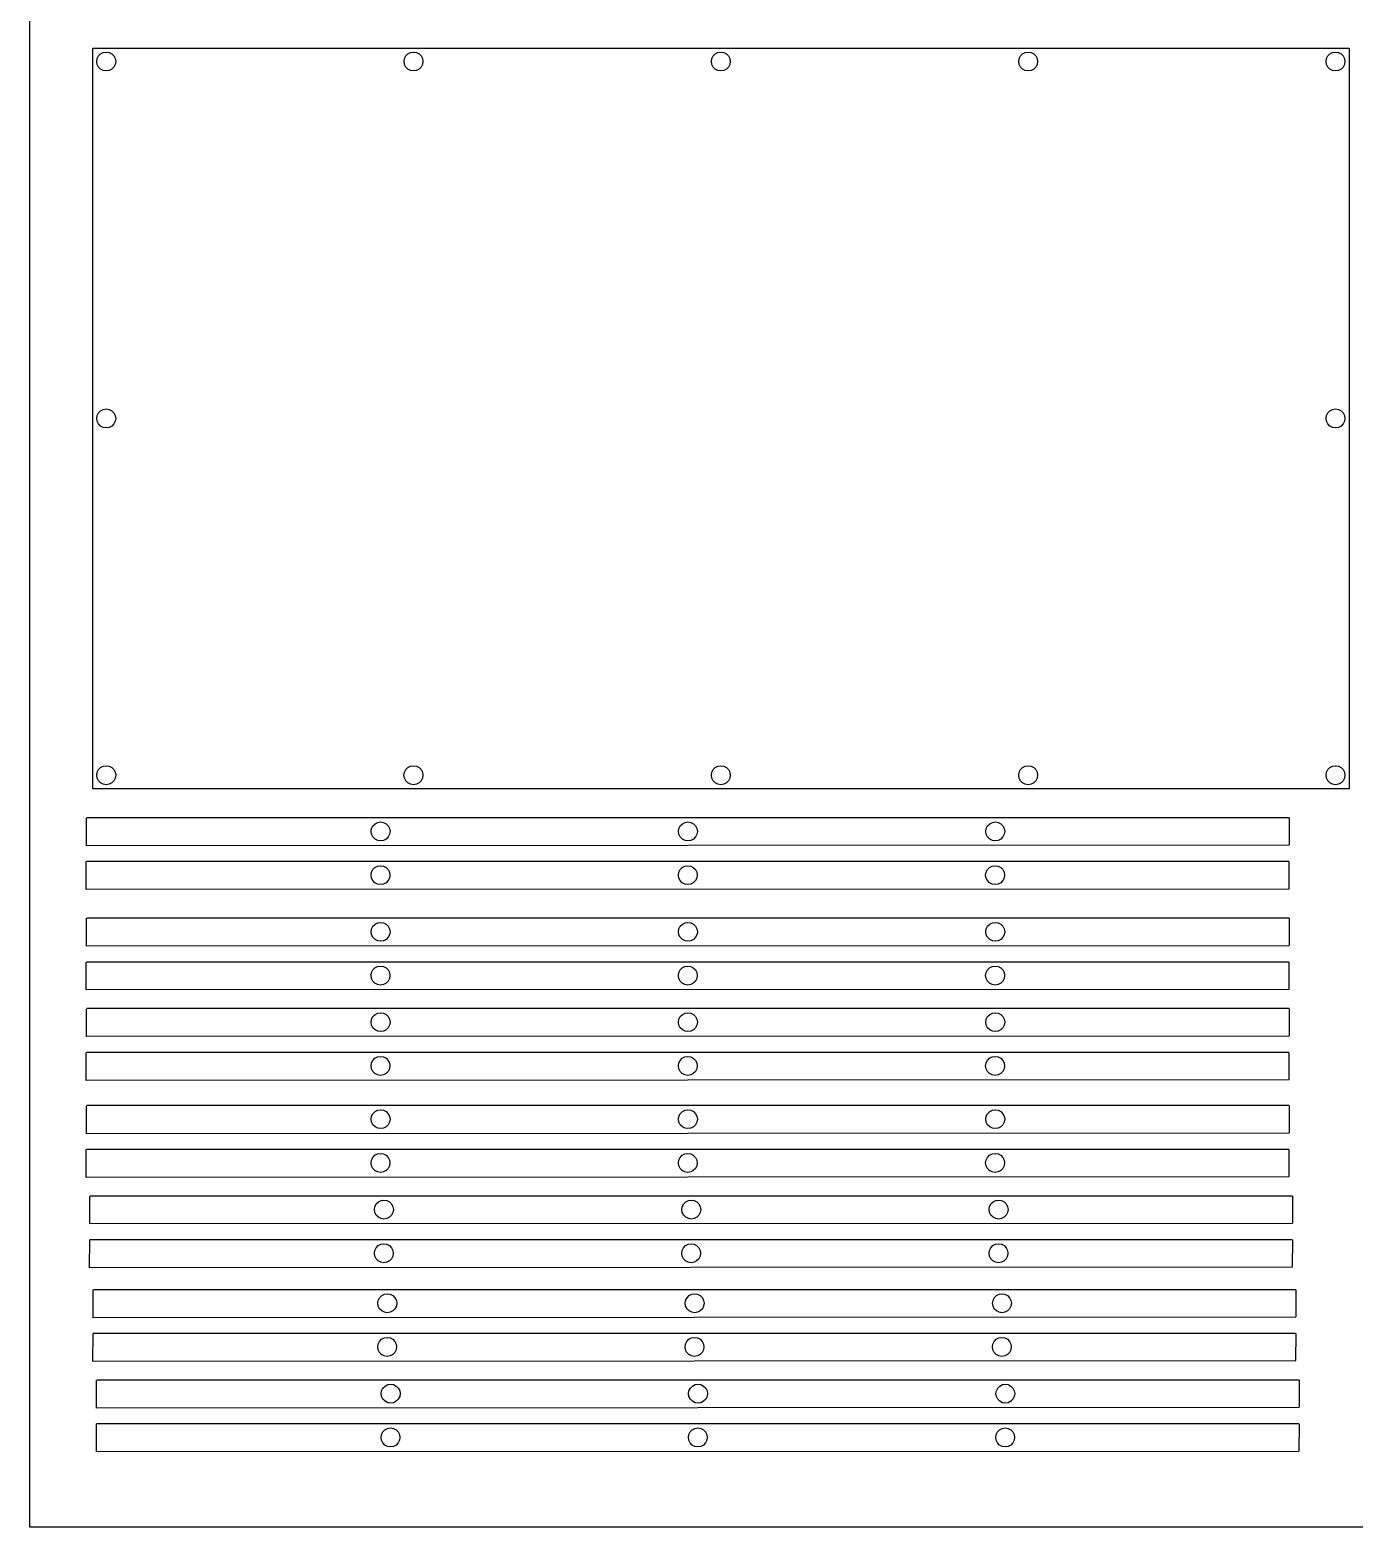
# Model space of a CAD drawing. Header units: inches. Extents: x 976 to 1475, y 93 to 492.
# Drawn here: x 976.4 to 1123.3, y 92.9 to 259.1 of the extents above; entities that cross this region are included whole.
import ezdxf

# ---------------------------------------------------------------- set-up
doc = ezdxf.new("R2010")
doc.units = ezdxf.units.IN
doc.header["$MEASUREMENT"] = 0

msp = doc.modelspace()

# ---------------------------------------------------------------- linework, layer by layer
at = {"color": 0}
for p, q in [((983.35, 257.08), (1122.7, 257.08)), ((983.35, 174.88), (983.35, 257.08)), ((983.8, 255.58), (983.85, 255.91)), ((983.85, 255.91), (984, 256.2)), ((984, 256.2), (984.23, 256.43)), ((984.23, 256.43), (984.52, 256.58)), ((984.52, 256.58), (984.85, 256.63)), ((984.85, 256.63), (985.17, 256.58)), ((985.17, 256.58), (985.46, 256.43)), ((985.46, 256.43), (985.7, 256.2)), ((985.7, 256.2), (985.85, 255.91)), ((985.85, 255.91), (985.9, 255.58)), ((1017.89, 255.58), (1017.94, 255.91)), ((1017.94, 255.91), (1018.09, 256.2)), ((1018.09, 256.2), (1018.32, 256.43)), ((1018.32, 256.43), (1018.61, 256.58)), ((1018.61, 256.58), (1018.93, 256.63)), ((1018.93, 256.63), (1019.26, 256.58)), ((1019.26, 256.58), (1019.55, 256.43)), ((1019.55, 256.43), (1019.78, 256.2)), ((1019.78, 256.2), (1019.93, 255.91)), ((1019.93, 255.91), (1019.98, 255.58)), ((1051.97, 255.58), (1052.02, 255.91)), ((1052.02, 255.91), (1052.17, 256.2)), ((1052.17, 256.2), (1052.41, 256.43)), ((1052.41, 256.43), (1052.7, 256.58)), ((1052.7, 256.58), (1053.02, 256.63)), ((1053.02, 256.63), (1053.35, 256.58)), ((1053.35, 256.58), (1053.64, 256.43)), ((1053.64, 256.43), (1053.87, 256.2)), ((1053.87, 256.2), (1054.02, 255.91)), ((1054.02, 255.91), (1054.07, 255.58)), ((1086.06, 255.58), (1086.11, 255.91)), ((1086.11, 255.91), (1086.26, 256.2)), ((1086.26, 256.2), (1086.49, 256.43)), ((1086.49, 256.43), (1086.79, 256.58)), ((1086.79, 256.58), (1087.11, 256.63)), ((1087.11, 256.63), (1087.44, 256.58)), ((1087.44, 256.58), (1087.73, 256.43)), ((1087.73, 256.43), (1087.96, 256.2)), ((1087.96, 256.2), (1088.11, 255.91)), ((1088.11, 255.91), (1088.16, 255.58)), ((1120.15, 255.58), (1120.2, 255.91)), ((1120.2, 255.91), (1120.35, 256.2)), ((1120.35, 256.2), (1120.58, 256.43)), ((1120.58, 256.43), (1120.87, 256.58)), ((1120.87, 256.58), (1121.2, 256.63)), ((1121.2, 256.63), (1121.52, 256.58)), ((1121.52, 256.58), (1121.82, 256.43)), ((1121.82, 256.43), (1122.05, 256.2)), ((1122.05, 256.2), (1122.2, 255.91)), ((1122.2, 255.91), (1122.25, 255.58)), ((1122.7, 257.08), (1122.7, 174.88)), ((983.85, 255.26), (983.8, 255.58)), ((984, 254.96), (983.85, 255.26)), ((984.23, 254.73), (984, 254.96)), ((984.52, 254.58), (984.23, 254.73)), ((984.85, 254.53), (984.52, 254.58)), ((985.17, 254.58), (984.85, 254.53)), ((985.46, 254.73), (985.17, 254.58)), ((985.7, 254.96), (985.46, 254.73)), ((985.85, 255.26), (985.7, 254.96)), ((985.9, 255.58), (985.85, 255.26)), ((1017.94, 255.26), (1017.89, 255.58)), ((1018.09, 254.96), (1017.94, 255.26)), ((1018.32, 254.73), (1018.09, 254.96)), ((1018.61, 254.58), (1018.32, 254.73)), ((1018.93, 254.53), (1018.61, 254.58)), ((1019.26, 254.58), (1018.93, 254.53)), ((1019.55, 254.73), (1019.26, 254.58)), ((1019.78, 254.96), (1019.55, 254.73)), ((1019.93, 255.26), (1019.78, 254.96)), ((1019.98, 255.58), (1019.93, 255.26)), ((1052.02, 255.26), (1051.97, 255.58)), ((1052.17, 254.96), (1052.02, 255.26)), ((1052.41, 254.73), (1052.17, 254.96)), ((1052.7, 254.58), (1052.41, 254.73)), ((1053.02, 254.53), (1052.7, 254.58)), ((1053.35, 254.58), (1053.02, 254.53)), ((1053.64, 254.73), (1053.35, 254.58)), ((1053.87, 254.96), (1053.64, 254.73)), ((1054.02, 255.26), (1053.87, 254.96)), ((1054.07, 255.58), (1054.02, 255.26)), ((1086.11, 255.26), (1086.06, 255.58)), ((1086.26, 254.96), (1086.11, 255.26)), ((1086.49, 254.73), (1086.26, 254.96)), ((1086.79, 254.58), (1086.49, 254.73)), ((1087.11, 254.53), (1086.79, 254.58)), ((1087.44, 254.58), (1087.11, 254.53)), ((1087.73, 254.73), (1087.44, 254.58)), ((1087.96, 254.96), (1087.73, 254.73)), ((1088.11, 255.26), (1087.96, 254.96)), ((1088.16, 255.58), (1088.11, 255.26)), ((1120.2, 255.26), (1120.15, 255.58)), ((1120.35, 254.96), (1120.2, 255.26)), ((1120.58, 254.73), (1120.35, 254.96)), ((1120.87, 254.58), (1120.58, 254.73)), ((1121.2, 254.53), (1120.87, 254.58)), ((1121.52, 254.58), (1121.2, 254.53)), ((1121.82, 254.73), (1121.52, 254.58)), ((1122.05, 254.96), (1121.82, 254.73)), ((1122.2, 255.26), (1122.05, 254.96)), ((1122.25, 255.58), (1122.2, 255.26)), ((983.8, 215.98), (983.85, 216.3)), ((983.85, 215.66), (983.8, 215.98)), ((983.85, 216.3), (984, 216.6)), ((984, 216.6), (984.23, 216.83)), ((984.23, 216.83), (984.52, 216.98)), ((984.52, 216.98), (984.85, 217.03)), ((984.85, 217.03), (985.17, 216.98)), ((985.17, 216.98), (985.46, 216.83)), ((985.46, 216.83), (985.7, 216.6)), ((985.7, 216.6), (985.85, 216.3)), ((985.85, 216.3), (985.9, 215.98)), ((985.9, 215.98), (985.85, 215.66)), ((1120.15, 215.98), (1120.2, 216.3)), ((1120.2, 215.66), (1120.15, 215.98)), ((1120.2, 216.3), (1120.35, 216.6)), ((1120.35, 216.6), (1120.58, 216.83)), ((1120.58, 216.83), (1120.87, 216.98)), ((1120.87, 216.98), (1121.2, 217.03)), ((1121.2, 217.03), (1121.52, 216.98)), ((1121.52, 216.98), (1121.82, 216.83)), ((1121.82, 216.83), (1122.05, 216.6)), ((1122.05, 216.6), (1122.2, 216.3)), ((1122.2, 216.3), (1122.25, 215.98)), ((1122.25, 215.98), (1122.2, 215.66)), ((984, 215.36), (983.85, 215.66)), ((984.23, 215.13), (984, 215.36)), ((984.52, 214.98), (984.23, 215.13)), ((984.85, 214.93), (984.52, 214.98)), ((985.17, 214.98), (984.85, 214.93)), ((985.46, 215.13), (985.17, 214.98)), ((985.7, 215.36), (985.46, 215.13)), ((985.85, 215.66), (985.7, 215.36)), ((1120.35, 215.36), (1120.2, 215.66)), ((1120.58, 215.13), (1120.35, 215.36)), ((1120.87, 214.98), (1120.58, 215.13)), ((1121.2, 214.93), (1120.87, 214.98)), ((1121.52, 214.98), (1121.2, 214.93)), ((1121.82, 215.13), (1121.52, 214.98)), ((1122.05, 215.36), (1121.82, 215.13)), ((1122.2, 215.66), (1122.05, 215.36)), ((983.8, 176.38), (983.85, 176.71)), ((983.85, 176.06), (983.8, 176.38)), ((983.85, 176.71), (984, 177)), ((984, 177), (984.23, 177.23)), ((984.23, 177.23), (984.52, 177.38)), ((984.52, 177.38), (984.85, 177.43)), ((984.85, 177.43), (985.17, 177.38)), ((985.17, 177.38), (985.46, 177.23)), ((985.46, 177.23), (985.7, 177)), ((985.7, 177), (985.85, 176.71)), ((985.85, 176.71), (985.9, 176.38)), ((985.9, 176.38), (985.85, 176.06)), ((1017.88, 176.38), (1017.94, 176.71)), ((1017.94, 176.06), (1017.88, 176.38)), ((1017.94, 176.71), (1018.09, 177)), ((1018.09, 177), (1018.32, 177.23)), ((1018.32, 177.23), (1018.61, 177.38)), ((1018.61, 177.38), (1018.93, 177.43)), ((1018.93, 177.43), (1019.26, 177.38)), ((1019.26, 177.38), (1019.55, 177.23)), ((1019.55, 177.23), (1019.78, 177)), ((1019.78, 177), (1019.93, 176.71)), ((1019.93, 176.71), (1019.98, 176.38)), ((1019.98, 176.38), (1019.93, 176.06)), ((1051.97, 176.38), (1052.02, 176.71)), ((1052.02, 176.06), (1051.97, 176.38)), ((1052.02, 176.71), (1052.17, 177)), ((1052.17, 177), (1052.41, 177.23)), ((1052.41, 177.23), (1052.7, 177.38)), ((1052.7, 177.38), (1053.02, 177.43)), ((1053.02, 177.43), (1053.35, 177.38)), ((1053.35, 177.38), (1053.64, 177.23)), ((1053.64, 177.23), (1053.87, 177)), ((1053.87, 177), (1054.02, 176.71)), ((1054.02, 176.71), (1054.07, 176.38)), ((1054.07, 176.38), (1054.02, 176.06)), ((1086.06, 176.38), (1086.11, 176.71)), ((1086.11, 176.06), (1086.06, 176.38)), ((1086.11, 176.71), (1086.26, 177)), ((1086.26, 177), (1086.49, 177.23)), ((1086.49, 177.23), (1086.79, 177.38)), ((1086.79, 177.38), (1087.11, 177.43)), ((1087.11, 177.43), (1087.44, 177.38)), ((1087.44, 177.38), (1087.73, 177.23)), ((1087.73, 177.23), (1087.96, 177)), ((1087.96, 177), (1088.11, 176.71)), ((1088.11, 176.71), (1088.16, 176.38)), ((1088.16, 176.38), (1088.11, 176.06)), ((1120.15, 176.38), (1120.2, 176.71)), ((1120.2, 176.06), (1120.15, 176.38)), ((1120.2, 176.71), (1120.35, 177)), ((1120.35, 177), (1120.58, 177.23)), ((1120.58, 177.23), (1120.87, 177.38)), ((1120.87, 177.38), (1121.2, 177.43)), ((1121.2, 177.43), (1121.52, 177.38)), ((1121.52, 177.38), (1121.82, 177.23)), ((1121.82, 177.23), (1122.05, 177)), ((1122.05, 177), (1122.2, 176.71)), ((1122.2, 176.71), (1122.25, 176.38)), ((1122.25, 176.38), (1122.2, 176.06)), ((1122.7, 174.88), (983.35, 174.88)), ((984, 175.76), (983.85, 176.06)), ((984.23, 175.53), (984, 175.76)), ((984.52, 175.38), (984.23, 175.53)), ((984.85, 175.33), (984.52, 175.38)), ((985.17, 175.38), (984.85, 175.33)), ((985.46, 175.53), (985.17, 175.38)), ((985.7, 175.76), (985.46, 175.53)), ((985.85, 176.06), (985.7, 175.76)), ((1018.09, 175.76), (1017.94, 176.06)), ((1018.32, 175.53), (1018.09, 175.76)), ((1018.61, 175.38), (1018.32, 175.53)), ((1018.93, 175.33), (1018.61, 175.38)), ((1019.26, 175.38), (1018.93, 175.33)), ((1019.55, 175.53), (1019.26, 175.38)), ((1019.78, 175.76), (1019.55, 175.53)), ((1019.93, 176.06), (1019.78, 175.76)), ((1052.17, 175.76), (1052.02, 176.06)), ((1052.41, 175.53), (1052.17, 175.76)), ((1052.7, 175.38), (1052.41, 175.53)), ((1053.02, 175.33), (1052.7, 175.38)), ((1053.35, 175.38), (1053.02, 175.33)), ((1053.64, 175.53), (1053.35, 175.38)), ((1053.87, 175.76), (1053.64, 175.53)), ((1054.02, 176.06), (1053.87, 175.76)), ((1086.26, 175.76), (1086.11, 176.06)), ((1086.49, 175.53), (1086.26, 175.76)), ((1086.79, 175.38), (1086.49, 175.53)), ((1087.11, 175.33), (1086.79, 175.38)), ((1087.44, 175.38), (1087.11, 175.33)), ((1087.73, 175.53), (1087.44, 175.38)), ((1087.96, 175.76), (1087.73, 175.53)), ((1088.11, 176.06), (1087.96, 175.76)), ((1120.35, 175.76), (1120.2, 176.06)), ((1120.58, 175.53), (1120.35, 175.76)), ((1120.87, 175.38), (1120.58, 175.53)), ((1121.2, 175.33), (1120.87, 175.38)), ((1121.52, 175.38), (1121.2, 175.33)), ((1121.82, 175.53), (1121.52, 175.38)), ((1122.05, 175.76), (1121.82, 175.53)), ((1122.2, 176.06), (1122.05, 175.76)), ((1116.05, 171.64), (982.7, 171.64)), ((1014.67, 170.99), (1014.96, 171.14)), ((1014.96, 171.14), (1015.29, 171.19)), ((1015.29, 171.19), (1015.61, 171.14)), ((1015.61, 171.14), (1015.9, 170.99)), ((1048.76, 170.99), (1049.05, 171.14)), ((1049.05, 171.14), (1049.37, 171.19)), ((1049.37, 171.19), (1049.7, 171.14)), ((1049.7, 171.14), (1049.99, 170.99)), ((1082.84, 170.99), (1083.14, 171.14)), ((1083.14, 171.14), (1083.46, 171.19)), ((1083.46, 171.19), (1083.79, 171.14)), ((1083.79, 171.14), (1084.08, 170.99)), ((1014.24, 170.15), (1014.29, 170.47)), ((1014.29, 169.82), (1014.24, 170.15)), ((1014.29, 170.47), (1014.44, 170.76)), ((1014.44, 169.53), (1014.29, 169.82)), ((1014.44, 170.76), (1014.67, 170.99)), ((1014.67, 169.3), (1014.44, 169.53)), ((1015.9, 170.99), (1016.13, 170.76)), ((1016.13, 169.53), (1015.9, 169.3)), ((1016.13, 170.76), (1016.28, 170.47)), ((1016.28, 169.82), (1016.13, 169.53)), ((1016.28, 170.47), (1016.34, 170.15)), ((1016.34, 170.15), (1016.28, 169.82)), ((1048.32, 170.15), (1048.37, 170.47)), ((1048.37, 169.82), (1048.32, 170.15)), ((1048.37, 170.47), (1048.52, 170.76)), ((1048.52, 169.53), (1048.37, 169.82)), ((1048.52, 170.76), (1048.76, 170.99)), ((1048.76, 169.3), (1048.52, 169.53)), ((1049.99, 170.99), (1050.22, 170.76)), ((1050.22, 169.53), (1049.99, 169.3)), ((1050.22, 170.76), (1050.37, 170.47)), ((1050.37, 169.82), (1050.22, 169.53)), ((1050.37, 170.47), (1050.42, 170.15)), ((1050.42, 170.15), (1050.37, 169.82)), ((1082.41, 170.15), (1082.46, 170.47)), ((1082.46, 169.82), (1082.41, 170.15)), ((1082.46, 170.47), (1082.61, 170.76)), ((1082.61, 169.53), (1082.46, 169.82)), ((1082.61, 170.76), (1082.84, 170.99)), ((1082.84, 169.3), (1082.61, 169.53)), ((1084.08, 170.99), (1084.31, 170.76)), ((1084.31, 169.53), (1084.08, 169.3)), ((1084.31, 170.76), (1084.46, 170.47)), ((1084.46, 169.82), (1084.31, 169.53)), ((1084.46, 170.47), (1084.51, 170.15)), ((1084.51, 170.15), (1084.46, 169.82)), ((1014.96, 169.15), (1014.67, 169.3)), ((1015.29, 169.1), (1014.96, 169.15)), ((1015.61, 169.15), (1015.29, 169.1)), ((1015.9, 169.3), (1015.61, 169.15)), ((1049.05, 169.15), (1048.76, 169.3)), ((1049.37, 169.1), (1049.05, 169.15)), ((1049.7, 169.15), (1049.37, 169.1)), ((1049.99, 169.3), (1049.7, 169.15)), ((1083.14, 169.15), (1082.84, 169.3)), ((1083.46, 169.1), (1083.14, 169.15)), ((1083.79, 169.15), (1083.46, 169.1)), ((1084.08, 169.3), (1083.79, 169.15)), ((1116.03, 166.79), (982.68, 166.79)), ((1014.42, 165.91), (1014.65, 166.14)), ((1014.65, 166.14), (1014.94, 166.29)), ((1014.94, 166.29), (1015.27, 166.34)), ((1015.27, 166.34), (1015.59, 166.29)), ((1015.59, 166.29), (1015.89, 166.14)), ((1015.89, 166.14), (1016.12, 165.91)), ((1048.51, 165.91), (1048.74, 166.14)), ((1048.74, 166.14), (1049.03, 166.29)), ((1049.03, 166.29), (1049.36, 166.34)), ((1049.36, 166.34), (1049.68, 166.29)), ((1049.68, 166.29), (1049.97, 166.14)), ((1049.97, 166.14), (1050.2, 165.91)), ((1082.59, 165.91), (1082.83, 166.14)), ((1082.83, 166.14), (1083.12, 166.29)), ((1083.12, 166.29), (1083.44, 166.34)), ((1083.44, 166.34), (1083.77, 166.29)), ((1083.77, 166.29), (1084.06, 166.14)), ((1084.06, 166.14), (1084.29, 165.91)), ((1014.22, 165.29), (1014.27, 165.62)), ((1014.27, 164.97), (1014.22, 165.29)), ((1014.27, 165.62), (1014.42, 165.91)), ((1014.42, 164.68), (1014.27, 164.97)), ((1014.65, 164.44), (1014.42, 164.68)), ((1016.12, 164.68), (1015.89, 164.44)), ((1016.12, 165.91), (1016.27, 165.62)), ((1016.27, 164.97), (1016.12, 164.68)), ((1016.27, 165.62), (1016.32, 165.29)), ((1016.32, 165.29), (1016.27, 164.97)), ((1048.31, 165.29), (1048.36, 165.62)), ((1048.36, 164.97), (1048.31, 165.29)), ((1048.36, 165.62), (1048.51, 165.91)), ((1048.51, 164.68), (1048.36, 164.97)), ((1048.74, 164.44), (1048.51, 164.68)), ((1050.2, 164.68), (1049.97, 164.44)), ((1050.2, 165.91), (1050.35, 165.62)), ((1050.35, 164.97), (1050.2, 164.68)), ((1050.35, 165.62), (1050.41, 165.29)), ((1050.41, 165.29), (1050.35, 164.97)), ((1082.39, 165.29), (1082.44, 165.62)), ((1082.44, 164.97), (1082.39, 165.29)), ((1082.44, 165.62), (1082.59, 165.91)), ((1082.59, 164.68), (1082.44, 164.97)), ((1082.83, 164.44), (1082.59, 164.68)), ((1084.29, 164.68), (1084.06, 164.44)), ((1084.29, 165.91), (1084.44, 165.62)), ((1084.44, 164.97), (1084.29, 164.68)), ((1084.44, 165.62), (1084.49, 165.29)), ((1084.49, 165.29), (1084.44, 164.97)), ((1014.94, 164.29), (1014.65, 164.44)), ((1015.27, 164.24), (1014.94, 164.29)), ((1015.59, 164.29), (1015.27, 164.24)), ((1015.89, 164.44), (1015.59, 164.29)), ((1049.03, 164.29), (1048.74, 164.44)), ((1049.36, 164.24), (1049.03, 164.29)), ((1049.68, 164.29), (1049.36, 164.24)), ((1049.97, 164.44), (1049.68, 164.29)), ((1083.12, 164.29), (1082.83, 164.44)), ((1083.44, 164.24), (1083.12, 164.29)), ((1083.77, 164.29), (1083.44, 164.24)), ((1084.06, 164.44), (1083.77, 164.29)), ((1116.05, 160.5), (982.7, 160.5)), ((1014.29, 159.33), (1014.44, 159.62)), ((1014.44, 159.62), (1014.67, 159.85)), ((1014.67, 159.85), (1014.96, 160)), ((1014.96, 160), (1015.29, 160.05)), ((1015.29, 160.05), (1015.61, 160)), ((1015.61, 160), (1015.9, 159.85)), ((1015.9, 159.85), (1016.13, 159.62)), ((1016.13, 159.62), (1016.28, 159.33)), ((1048.37, 159.33), (1048.52, 159.62)), ((1048.52, 159.62), (1048.76, 159.85)), ((1048.76, 159.85), (1049.05, 160)), ((1049.05, 160), (1049.37, 160.05)), ((1049.37, 160.05), (1049.7, 160)), ((1049.7, 160), (1049.99, 159.85)), ((1049.99, 159.85), (1050.22, 159.62)), ((1050.22, 159.62), (1050.37, 159.33)), ((1082.46, 159.33), (1082.61, 159.62)), ((1082.61, 159.62), (1082.84, 159.85)), ((1082.84, 159.85), (1083.14, 160)), ((1083.14, 160), (1083.46, 160.05)), ((1083.46, 160.05), (1083.79, 160)), ((1083.79, 160), (1084.08, 159.85)), ((1084.08, 159.85), (1084.31, 159.62)), ((1084.31, 159.62), (1084.46, 159.33)), ((1014.24, 159), (1014.29, 159.33)), ((1014.29, 158.68), (1014.24, 159)), ((1014.44, 158.39), (1014.29, 158.68)), ((1014.67, 158.15), (1014.44, 158.39)), ((1014.96, 158), (1014.67, 158.15)), ((1015.29, 157.95), (1014.96, 158)), ((1015.61, 158), (1015.29, 157.95)), ((1015.9, 158.15), (1015.61, 158)), ((1016.13, 158.39), (1015.9, 158.15)), ((1016.28, 158.68), (1016.13, 158.39)), ((1016.28, 159.33), (1016.34, 159)), ((1016.34, 159), (1016.28, 158.68)), ((1048.32, 159), (1048.37, 159.33)), ((1048.37, 158.68), (1048.32, 159)), ((1048.52, 158.39), (1048.37, 158.68)), ((1048.76, 158.15), (1048.52, 158.39)), ((1049.05, 158), (1048.76, 158.15)), ((1049.37, 157.95), (1049.05, 158)), ((1049.7, 158), (1049.37, 157.95)), ((1049.99, 158.15), (1049.7, 158)), ((1050.22, 158.39), (1049.99, 158.15)), ((1050.37, 158.68), (1050.22, 158.39)), ((1050.37, 159.33), (1050.42, 159)), ((1050.42, 159), (1050.37, 158.68)), ((1082.41, 159), (1082.46, 159.33)), ((1082.46, 158.68), (1082.41, 159)), ((1082.61, 158.39), (1082.46, 158.68)), ((1082.84, 158.15), (1082.61, 158.39)), ((1083.14, 158), (1082.84, 158.15)), ((1083.46, 157.95), (1083.14, 158)), ((1083.79, 158), (1083.46, 157.95)), ((1084.08, 158.15), (1083.79, 158)), ((1084.31, 158.39), (1084.08, 158.15)), ((1084.46, 158.68), (1084.31, 158.39)), ((1084.46, 159.33), (1084.51, 159)), ((1084.51, 159), (1084.46, 158.68)), ((1116.03, 155.65), (982.68, 155.65)), ((1014.27, 154.48), (1014.42, 154.77)), ((1014.42, 154.77), (1014.65, 155)), ((1014.65, 155), (1014.94, 155.15)), ((1014.94, 155.15), (1015.27, 155.2)), ((1015.27, 155.2), (1015.59, 155.15)), ((1015.59, 155.15), (1015.89, 155)), ((1015.89, 155), (1016.12, 154.77)), ((1016.12, 154.77), (1016.27, 154.48)), ((1048.36, 154.48), (1048.51, 154.77)), ((1048.51, 154.77), (1048.74, 155)), ((1048.74, 155), (1049.03, 155.15)), ((1049.03, 155.15), (1049.36, 155.2)), ((1049.36, 155.2), (1049.68, 155.15)), ((1049.68, 155.15), (1049.97, 155)), ((1049.97, 155), (1050.2, 154.77)), ((1050.2, 154.77), (1050.35, 154.48)), ((1082.44, 154.48), (1082.59, 154.77)), ((1082.59, 154.77), (1082.83, 155)), ((1082.83, 155), (1083.12, 155.15)), ((1083.12, 155.15), (1083.44, 155.2)), ((1083.44, 155.2), (1083.77, 155.15)), ((1083.77, 155.15), (1084.06, 155)), ((1084.06, 155), (1084.29, 154.77)), ((1084.29, 154.77), (1084.44, 154.48)), ((1014.22, 154.15), (1014.27, 154.48)), ((1014.27, 153.83), (1014.22, 154.15)), ((1014.42, 153.53), (1014.27, 153.83)), ((1014.65, 153.3), (1014.42, 153.53)), ((1014.94, 153.15), (1014.65, 153.3)), ((1015.27, 153.1), (1014.94, 153.15)), ((1015.59, 153.15), (1015.27, 153.1)), ((1015.89, 153.3), (1015.59, 153.15)), ((1016.12, 153.53), (1015.89, 153.3)), ((1016.27, 153.83), (1016.12, 153.53)), ((1016.27, 154.48), (1016.32, 154.15)), ((1016.32, 154.15), (1016.27, 153.83)), ((1048.31, 154.15), (1048.36, 154.48)), ((1048.36, 153.83), (1048.31, 154.15)), ((1048.51, 153.53), (1048.36, 153.83)), ((1048.74, 153.3), (1048.51, 153.53)), ((1049.03, 153.15), (1048.74, 153.3)), ((1049.36, 153.1), (1049.03, 153.15)), ((1049.68, 153.15), (1049.36, 153.1)), ((1049.97, 153.3), (1049.68, 153.15)), ((1050.2, 153.53), (1049.97, 153.3)), ((1050.35, 153.83), (1050.2, 153.53)), ((1050.35, 154.48), (1050.41, 154.15)), ((1050.41, 154.15), (1050.35, 153.83)), ((1082.39, 154.15), (1082.44, 154.48)), ((1082.44, 153.83), (1082.39, 154.15)), ((1082.59, 153.53), (1082.44, 153.83)), ((1082.83, 153.3), (1082.59, 153.53)), ((1083.12, 153.15), (1082.83, 153.3)), ((1083.44, 153.1), (1083.12, 153.15)), ((1083.77, 153.15), (1083.44, 153.1)), ((1084.06, 153.3), (1083.77, 153.15)), ((1084.29, 153.53), (1084.06, 153.3)), ((1084.44, 153.83), (1084.29, 153.53)), ((1084.44, 154.48), (1084.49, 154.15)), ((1084.49, 154.15), (1084.44, 153.83)), ((1116.05, 150.48), (982.7, 150.48)), ((1014.29, 149.3), (1014.44, 149.59)), ((1014.44, 149.59), (1014.67, 149.83)), ((1014.67, 149.83), (1014.96, 149.97)), ((1014.96, 149.97), (1015.29, 150.02)), ((1015.29, 150.02), (1015.61, 149.97)), ((1015.61, 149.97), (1015.9, 149.83)), ((1015.9, 149.83), (1016.13, 149.59)), ((1016.13, 149.59), (1016.28, 149.3)), ((1048.37, 149.3), (1048.52, 149.59)), ((1048.52, 149.59), (1048.76, 149.83)), ((1048.76, 149.83), (1049.05, 149.97)), ((1049.05, 149.97), (1049.37, 150.02)), ((1049.37, 150.02), (1049.7, 149.97)), ((1049.7, 149.97), (1049.99, 149.83)), ((1049.99, 149.83), (1050.22, 149.59)), ((1050.22, 149.59), (1050.37, 149.3)), ((1082.46, 149.3), (1082.61, 149.59)), ((1082.61, 149.59), (1082.84, 149.83)), ((1082.84, 149.83), (1083.14, 149.97)), ((1083.14, 149.97), (1083.46, 150.02)), ((1083.46, 150.02), (1083.79, 149.97)), ((1083.79, 149.97), (1084.08, 149.83)), ((1084.08, 149.83), (1084.31, 149.59)), ((1084.31, 149.59), (1084.46, 149.3)), ((1014.24, 148.98), (1014.29, 149.3)), ((1014.29, 148.65), (1014.24, 148.98)), ((1014.44, 148.36), (1014.29, 148.65)), ((1014.67, 148.13), (1014.44, 148.36)), ((1014.96, 147.98), (1014.67, 148.13)), ((1015.29, 147.93), (1014.96, 147.98)), ((1015.61, 147.98), (1015.29, 147.93)), ((1015.9, 148.13), (1015.61, 147.98)), ((1016.13, 148.36), (1015.9, 148.13)), ((1016.28, 148.65), (1016.13, 148.36)), ((1016.28, 149.3), (1016.34, 148.98)), ((1016.34, 148.98), (1016.28, 148.65)), ((1048.32, 148.98), (1048.37, 149.3)), ((1048.37, 148.65), (1048.32, 148.98)), ((1048.52, 148.36), (1048.37, 148.65)), ((1048.76, 148.13), (1048.52, 148.36)), ((1049.05, 147.98), (1048.76, 148.13)), ((1049.37, 147.93), (1049.05, 147.98)), ((1049.7, 147.98), (1049.37, 147.93)), ((1049.99, 148.13), (1049.7, 147.98)), ((1050.22, 148.36), (1049.99, 148.13)), ((1050.37, 148.65), (1050.22, 148.36)), ((1050.37, 149.3), (1050.42, 148.98)), ((1050.42, 148.98), (1050.37, 148.65)), ((1082.41, 148.98), (1082.46, 149.3)), ((1082.46, 148.65), (1082.41, 148.98)), ((1082.61, 148.36), (1082.46, 148.65)), ((1082.84, 148.13), (1082.61, 148.36)), ((1083.14, 147.98), (1082.84, 148.13)), ((1083.46, 147.93), (1083.14, 147.98)), ((1083.79, 147.98), (1083.46, 147.93)), ((1084.08, 148.13), (1083.79, 147.98)), ((1084.31, 148.36), (1084.08, 148.13)), ((1084.46, 148.65), (1084.31, 148.36)), ((1084.46, 149.3), (1084.51, 148.98)), ((1084.51, 148.98), (1084.46, 148.65)), ((1116.03, 145.62), (982.68, 145.62)), ((1014.27, 144.45), (1014.42, 144.74)), ((1014.42, 144.74), (1014.65, 144.97)), ((1014.65, 144.97), (1014.94, 145.12)), ((1014.94, 145.12), (1015.27, 145.17)), ((1015.27, 145.17), (1015.59, 145.12)), ((1015.59, 145.12), (1015.89, 144.97)), ((1015.89, 144.97), (1016.12, 144.74)), ((1016.12, 144.74), (1016.27, 144.45)), ((1048.36, 144.45), (1048.51, 144.74)), ((1048.51, 144.74), (1048.74, 144.97)), ((1048.74, 144.97), (1049.03, 145.12)), ((1049.03, 145.12), (1049.36, 145.17)), ((1049.36, 145.17), (1049.68, 145.12)), ((1049.68, 145.12), (1049.97, 144.97)), ((1049.97, 144.97), (1050.2, 144.74)), ((1050.2, 144.74), (1050.35, 144.45)), ((1082.44, 144.45), (1082.59, 144.74)), ((1082.59, 144.74), (1082.83, 144.97)), ((1082.83, 144.97), (1083.12, 145.12)), ((1083.12, 145.12), (1083.44, 145.17)), ((1083.44, 145.17), (1083.77, 145.12)), ((1083.77, 145.12), (1084.06, 144.97)), ((1084.06, 144.97), (1084.29, 144.74)), ((1084.29, 144.74), (1084.44, 144.45)), ((1014.22, 144.12), (1014.27, 144.45)), ((1014.27, 143.8), (1014.22, 144.12)), ((1014.42, 143.51), (1014.27, 143.8)), ((1014.65, 143.27), (1014.42, 143.51)), ((1014.94, 143.13), (1014.65, 143.27)), ((1015.27, 143.07), (1014.94, 143.13)), ((1015.59, 143.13), (1015.27, 143.07)), ((1015.89, 143.27), (1015.59, 143.13)), ((1016.12, 143.51), (1015.89, 143.27)), ((1016.27, 143.8), (1016.12, 143.51)), ((1016.27, 144.45), (1016.32, 144.12)), ((1016.32, 144.12), (1016.27, 143.8)), ((1048.31, 144.12), (1048.36, 144.45)), ((1048.36, 143.8), (1048.31, 144.12)), ((1048.51, 143.51), (1048.36, 143.8)), ((1048.74, 143.27), (1048.51, 143.51)), ((1049.03, 143.13), (1048.74, 143.27)), ((1049.36, 143.07), (1049.03, 143.13)), ((1049.68, 143.13), (1049.36, 143.07)), ((1049.97, 143.27), (1049.68, 143.13)), ((1050.2, 143.51), (1049.97, 143.27)), ((1050.35, 143.8), (1050.2, 143.51)), ((1050.35, 144.45), (1050.41, 144.12)), ((1050.41, 144.12), (1050.35, 143.8)), ((1082.39, 144.12), (1082.44, 144.45)), ((1082.44, 143.8), (1082.39, 144.12)), ((1082.59, 143.51), (1082.44, 143.8)), ((1082.83, 143.27), (1082.59, 143.51)), ((1083.12, 143.13), (1082.83, 143.27)), ((1083.44, 143.07), (1083.12, 143.13)), ((1083.77, 143.13), (1083.44, 143.07)), ((1084.06, 143.27), (1083.77, 143.13)), ((1084.29, 143.51), (1084.06, 143.27)), ((1084.44, 143.8), (1084.29, 143.51)), ((1084.44, 144.45), (1084.49, 144.12)), ((1084.49, 144.12), (1084.44, 143.8)), ((1116.05, 139.71), (982.7, 139.71)), ((1014.24, 138.21), (1014.29, 138.53)), ((1014.29, 137.88), (1014.24, 138.21)), ((1014.29, 138.53), (1014.44, 138.82)), ((1014.44, 138.82), (1014.67, 139.06)), ((1014.67, 139.06), (1014.96, 139.2)), ((1014.96, 139.2), (1015.29, 139.25)), ((1015.29, 139.25), (1015.61, 139.2)), ((1015.61, 139.2), (1015.9, 139.06)), ((1015.9, 139.06), (1016.13, 138.82)), ((1016.13, 138.82), (1016.28, 138.53)), ((1016.28, 138.53), (1016.34, 138.21)), ((1016.34, 138.21), (1016.28, 137.88)), ((1048.32, 138.21), (1048.37, 138.53)), ((1048.37, 137.88), (1048.32, 138.21)), ((1048.37, 138.53), (1048.52, 138.82)), ((1048.52, 138.82), (1048.76, 139.06)), ((1048.76, 139.06), (1049.05, 139.2)), ((1049.05, 139.2), (1049.37, 139.25)), ((1049.37, 139.25), (1049.7, 139.2)), ((1049.7, 139.2), (1049.99, 139.06)), ((1049.99, 139.06), (1050.22, 138.82)), ((1050.22, 138.82), (1050.37, 138.53)), ((1050.37, 138.53), (1050.42, 138.21)), ((1050.42, 138.21), (1050.37, 137.88)), ((1082.41, 138.21), (1082.46, 138.53)), ((1082.46, 137.88), (1082.41, 138.21)), ((1082.46, 138.53), (1082.61, 138.82)), ((1082.61, 138.82), (1082.84, 139.06)), ((1082.84, 139.06), (1083.14, 139.2)), ((1083.14, 139.2), (1083.46, 139.25)), ((1083.46, 139.25), (1083.79, 139.2)), ((1083.79, 139.2), (1084.08, 139.06)), ((1084.08, 139.06), (1084.31, 138.82)), ((1084.31, 138.82), (1084.46, 138.53)), ((1084.46, 138.53), (1084.51, 138.21)), ((1084.51, 138.21), (1084.46, 137.88)), ((1014.44, 137.59), (1014.29, 137.88)), ((1014.67, 137.36), (1014.44, 137.59)), ((1014.96, 137.21), (1014.67, 137.36)), ((1015.29, 137.16), (1014.96, 137.21)), ((1015.61, 137.21), (1015.29, 137.16)), ((1015.9, 137.36), (1015.61, 137.21)), ((1016.13, 137.59), (1015.9, 137.36)), ((1016.28, 137.88), (1016.13, 137.59)), ((1048.52, 137.59), (1048.37, 137.88)), ((1048.76, 137.36), (1048.52, 137.59)), ((1049.05, 137.21), (1048.76, 137.36)), ((1049.37, 137.16), (1049.05, 137.21)), ((1049.7, 137.21), (1049.37, 137.16)), ((1049.99, 137.36), (1049.7, 137.21)), ((1050.22, 137.59), (1049.99, 137.36)), ((1050.37, 137.88), (1050.22, 137.59)), ((1082.61, 137.59), (1082.46, 137.88)), ((1082.84, 137.36), (1082.61, 137.59)), ((1083.14, 137.21), (1082.84, 137.36)), ((1083.46, 137.16), (1083.14, 137.21)), ((1083.79, 137.21), (1083.46, 137.16)), ((1084.08, 137.36), (1083.79, 137.21)), ((1084.31, 137.59), (1084.08, 137.36)), ((1084.46, 137.88), (1084.31, 137.59)), ((1116.03, 134.85), (982.68, 134.85)), ((1014.22, 133.35), (1014.27, 133.68)), ((1014.27, 133.03), (1014.22, 133.35)), ((1014.27, 133.68), (1014.42, 133.97)), ((1014.42, 132.74), (1014.27, 133.03)), ((1014.42, 133.97), (1014.65, 134.2)), ((1014.65, 134.2), (1014.94, 134.35)), ((1014.94, 134.35), (1015.27, 134.4)), ((1015.27, 134.4), (1015.59, 134.35)), ((1015.59, 134.35), (1015.89, 134.2)), ((1015.89, 134.2), (1016.12, 133.97)), ((1016.12, 133.97), (1016.27, 133.68)), ((1016.27, 133.03), (1016.12, 132.74)), ((1016.27, 133.68), (1016.32, 133.35)), ((1016.32, 133.35), (1016.27, 133.03)), ((1048.31, 133.35), (1048.36, 133.68)), ((1048.36, 133.03), (1048.31, 133.35)), ((1048.36, 133.68), (1048.51, 133.97)), ((1048.51, 132.74), (1048.36, 133.03)), ((1048.51, 133.97), (1048.74, 134.2)), ((1048.74, 134.2), (1049.03, 134.35)), ((1049.03, 134.35), (1049.36, 134.4)), ((1049.36, 134.4), (1049.68, 134.35)), ((1049.68, 134.35), (1049.97, 134.2)), ((1049.97, 134.2), (1050.2, 133.97)), ((1050.2, 133.97), (1050.35, 133.68)), ((1050.35, 133.03), (1050.2, 132.74)), ((1050.35, 133.68), (1050.41, 133.35)), ((1050.41, 133.35), (1050.35, 133.03)), ((1082.39, 133.35), (1082.44, 133.68)), ((1082.44, 133.03), (1082.39, 133.35)), ((1082.44, 133.68), (1082.59, 133.97)), ((1082.59, 132.74), (1082.44, 133.03)), ((1082.59, 133.97), (1082.83, 134.2)), ((1082.83, 134.2), (1083.12, 134.35)), ((1083.12, 134.35), (1083.44, 134.4)), ((1083.44, 134.4), (1083.77, 134.35)), ((1083.77, 134.35), (1084.06, 134.2)), ((1084.06, 134.2), (1084.29, 133.97)), ((1084.29, 133.97), (1084.44, 133.68)), ((1084.44, 133.03), (1084.29, 132.74)), ((1084.44, 133.68), (1084.49, 133.35)), ((1084.49, 133.35), (1084.44, 133.03)), ((1014.65, 132.5), (1014.42, 132.74)), ((1014.94, 132.36), (1014.65, 132.5)), ((1015.27, 132.3), (1014.94, 132.36)), ((1015.59, 132.36), (1015.27, 132.3)), ((1015.89, 132.5), (1015.59, 132.36)), ((1016.12, 132.74), (1015.89, 132.5)), ((1048.74, 132.5), (1048.51, 132.74)), ((1049.03, 132.36), (1048.74, 132.5)), ((1049.36, 132.3), (1049.03, 132.36)), ((1049.68, 132.36), (1049.36, 132.3)), ((1049.97, 132.5), (1049.68, 132.36)), ((1050.2, 132.74), (1049.97, 132.5)), ((1082.83, 132.5), (1082.59, 132.74)), ((1083.12, 132.36), (1082.83, 132.5)), ((1083.44, 132.3), (1083.12, 132.36)), ((1083.77, 132.36), (1083.44, 132.3)), ((1084.06, 132.5), (1083.77, 132.36)), ((1084.29, 132.74), (1084.06, 132.5)), ((1116.42, 129.68), (983.07, 129.68)), ((1014.61, 128.18), (1014.66, 128.5)), ((1014.66, 127.85), (1014.61, 128.18)), ((1014.66, 128.5), (1014.81, 128.8)), ((1014.81, 128.8), (1015.04, 129.03)), ((1015.04, 129.03), (1015.33, 129.18)), ((1015.33, 129.18), (1015.66, 129.23)), ((1015.66, 129.23), (1015.98, 129.18)), ((1015.98, 129.18), (1016.27, 129.03)), ((1016.27, 129.03), (1016.51, 128.8)), ((1016.51, 128.8), (1016.66, 128.5)), ((1016.66, 128.5), (1016.71, 128.18)), ((1016.71, 128.18), (1016.66, 127.85)), ((1048.69, 128.18), (1048.75, 128.5)), ((1048.75, 127.85), (1048.69, 128.18)), ((1048.75, 128.5), (1048.9, 128.8)), ((1048.9, 128.8), (1049.13, 129.03)), ((1049.13, 129.03), (1049.42, 129.18)), ((1049.42, 129.18), (1049.74, 129.23)), ((1049.74, 129.23), (1050.07, 129.18)), ((1050.07, 129.18), (1050.36, 129.03)), ((1050.36, 129.03), (1050.59, 128.8)), ((1050.59, 128.8), (1050.74, 128.5)), ((1050.74, 128.5), (1050.79, 128.18)), ((1050.79, 128.18), (1050.74, 127.85)), ((1082.78, 128.18), (1082.83, 128.5)), ((1082.83, 127.85), (1082.78, 128.18)), ((1082.83, 128.5), (1082.98, 128.8)), ((1082.98, 128.8), (1083.21, 129.03)), ((1083.21, 129.03), (1083.51, 129.18)), ((1083.51, 129.18), (1083.83, 129.23)), ((1083.83, 129.23), (1084.16, 129.18)), ((1084.16, 129.18), (1084.45, 129.03)), ((1084.45, 129.03), (1084.68, 128.8)), ((1084.68, 128.8), (1084.83, 128.5)), ((1084.83, 128.5), (1084.88, 128.18)), ((1084.88, 128.18), (1084.83, 127.85)), ((1014.81, 127.56), (1014.66, 127.85)), ((1015.04, 127.33), (1014.81, 127.56)), ((1015.33, 127.18), (1015.04, 127.33)), ((1015.66, 127.13), (1015.33, 127.18)), ((1015.98, 127.18), (1015.66, 127.13)), ((1016.27, 127.33), (1015.98, 127.18)), ((1016.51, 127.56), (1016.27, 127.33)), ((1016.66, 127.85), (1016.51, 127.56)), ((1048.9, 127.56), (1048.75, 127.85)), ((1049.13, 127.33), (1048.9, 127.56)), ((1049.42, 127.18), (1049.13, 127.33)), ((1049.74, 127.13), (1049.42, 127.18)), ((1050.07, 127.18), (1049.74, 127.13)), ((1050.36, 127.33), (1050.07, 127.18)), ((1050.59, 127.56), (1050.36, 127.33)), ((1050.74, 127.85), (1050.59, 127.56)), ((1082.98, 127.56), (1082.83, 127.85)), ((1083.21, 127.33), (1082.98, 127.56)), ((1083.51, 127.18), (1083.21, 127.33)), ((1083.83, 127.13), (1083.51, 127.18)), ((1084.16, 127.18), (1083.83, 127.13)), ((1084.45, 127.33), (1084.16, 127.18)), ((1084.68, 127.56), (1084.45, 127.33)), ((1084.83, 127.85), (1084.68, 127.56)), ((1116.4, 124.83), (983.05, 124.83)), ((1014.59, 123.33), (1014.64, 123.65)), ((1014.64, 123), (1014.59, 123.33)), ((1014.64, 123.65), (1014.79, 123.94)), ((1014.79, 122.71), (1014.64, 123)), ((1014.79, 123.94), (1015.02, 124.18)), ((1015.02, 124.18), (1015.31, 124.33)), ((1015.31, 124.33), (1015.64, 124.38)), ((1015.64, 124.38), (1015.96, 124.33)), ((1015.96, 124.33), (1016.26, 124.18)), ((1016.26, 124.18), (1016.49, 123.94)), ((1016.49, 123.94), (1016.64, 123.65)), ((1016.64, 123), (1016.49, 122.71)), ((1016.64, 123.65), (1016.69, 123.33)), ((1016.69, 123.33), (1016.64, 123)), ((1048.68, 123.33), (1048.73, 123.65)), ((1048.73, 123), (1048.68, 123.33)), ((1048.73, 123.65), (1048.88, 123.94)), ((1048.88, 122.71), (1048.73, 123)), ((1048.88, 123.94), (1049.11, 124.18)), ((1049.11, 124.18), (1049.4, 124.33)), ((1049.4, 124.33), (1049.73, 124.38)), ((1049.73, 124.38), (1050.05, 124.33)), ((1050.05, 124.33), (1050.34, 124.18)), ((1050.34, 124.18), (1050.58, 123.94)), ((1050.58, 123.94), (1050.73, 123.65)), ((1050.73, 123), (1050.58, 122.71)), ((1050.73, 123.65), (1050.78, 123.33)), ((1050.78, 123.33), (1050.73, 123)), ((1082.77, 123.33), (1082.82, 123.65)), ((1082.82, 123), (1082.77, 123.33)), ((1082.82, 123.65), (1082.97, 123.94)), ((1082.97, 122.71), (1082.82, 123)), ((1082.97, 123.94), (1083.2, 124.18)), ((1083.2, 124.18), (1083.49, 124.33)), ((1083.49, 124.33), (1083.82, 124.38)), ((1083.82, 124.38), (1084.14, 124.33)), ((1084.14, 124.33), (1084.43, 124.18)), ((1084.43, 124.18), (1084.66, 123.94)), ((1084.66, 123.94), (1084.81, 123.65)), ((1084.81, 123), (1084.66, 122.71)), ((1084.81, 123.65), (1084.86, 123.33)), ((1084.86, 123.33), (1084.81, 123)), ((1015.02, 122.48), (1014.79, 122.71)), ((1015.31, 122.33), (1015.02, 122.48)), ((1015.64, 122.28), (1015.31, 122.33)), ((1015.96, 122.33), (1015.64, 122.28)), ((1016.26, 122.48), (1015.96, 122.33)), ((1016.49, 122.71), (1016.26, 122.48)), ((1049.11, 122.48), (1048.88, 122.71)), ((1049.4, 122.33), (1049.11, 122.48)), ((1049.73, 122.28), (1049.4, 122.33)), ((1050.05, 122.33), (1049.73, 122.28)), ((1050.34, 122.48), (1050.05, 122.33)), ((1050.58, 122.71), (1050.34, 122.48)), ((1083.2, 122.48), (1082.97, 122.71)), ((1083.49, 122.33), (1083.2, 122.48)), ((1083.82, 122.28), (1083.49, 122.33)), ((1084.14, 122.33), (1083.82, 122.28)), ((1084.43, 122.48), (1084.14, 122.33)), ((1084.66, 122.71), (1084.43, 122.48)), ((1116.79, 119.28), (983.44, 119.28)), ((1014.98, 117.78), (1015.03, 118.1)), ((1015.03, 118.1), (1015.18, 118.4)), ((1015.18, 118.4), (1015.41, 118.63)), ((1015.41, 118.63), (1015.7, 118.78)), ((1015.7, 118.78), (1016.03, 118.83)), ((1016.03, 118.83), (1016.35, 118.78)), ((1016.35, 118.78), (1016.65, 118.63)), ((1016.65, 118.63), (1016.88, 118.4)), ((1016.88, 118.4), (1017.03, 118.1)), ((1017.03, 118.1), (1017.08, 117.78)), ((1049.07, 117.78), (1049.12, 118.1)), ((1049.12, 118.1), (1049.27, 118.4)), ((1049.27, 118.4), (1049.5, 118.63)), ((1049.5, 118.63), (1049.79, 118.78)), ((1049.79, 118.78), (1050.12, 118.83)), ((1050.12, 118.83), (1050.44, 118.78)), ((1050.44, 118.78), (1050.73, 118.63)), ((1050.73, 118.63), (1050.97, 118.4)), ((1050.97, 118.4), (1051.11, 118.1)), ((1051.11, 118.1), (1051.17, 117.78)), ((1083.15, 117.78), (1083.21, 118.1)), ((1083.21, 118.1), (1083.35, 118.4)), ((1083.35, 118.4), (1083.59, 118.63)), ((1083.59, 118.63), (1083.88, 118.78)), ((1083.88, 118.78), (1084.2, 118.83)), ((1084.2, 118.83), (1084.53, 118.78)), ((1084.53, 118.78), (1084.82, 118.63)), ((1084.82, 118.63), (1085.05, 118.4)), ((1085.05, 118.4), (1085.2, 118.1)), ((1085.2, 118.1), (1085.25, 117.78)), ((1015.03, 117.46), (1014.98, 117.78)), ((1015.18, 117.16), (1015.03, 117.46)), ((1015.41, 116.93), (1015.18, 117.16)), ((1015.7, 116.78), (1015.41, 116.93)), ((1016.03, 116.73), (1015.7, 116.78)), ((1016.35, 116.78), (1016.03, 116.73)), ((1016.65, 116.93), (1016.35, 116.78)), ((1016.88, 117.16), (1016.65, 116.93)), ((1017.03, 117.46), (1016.88, 117.16)), ((1017.08, 117.78), (1017.03, 117.46)), ((1049.12, 117.46), (1049.07, 117.78)), ((1049.27, 117.16), (1049.12, 117.46)), ((1049.5, 116.93), (1049.27, 117.16)), ((1049.79, 116.78), (1049.5, 116.93)), ((1050.12, 116.73), (1049.79, 116.78)), ((1050.44, 116.78), (1050.12, 116.73)), ((1050.73, 116.93), (1050.44, 116.78)), ((1050.97, 117.16), (1050.73, 116.93)), ((1051.11, 117.46), (1050.97, 117.16)), ((1051.17, 117.78), (1051.11, 117.46)), ((1083.21, 117.46), (1083.15, 117.78)), ((1083.35, 117.16), (1083.21, 117.46)), ((1083.59, 116.93), (1083.35, 117.16)), ((1083.88, 116.78), (1083.59, 116.93)), ((1084.2, 116.73), (1083.88, 116.78)), ((1084.53, 116.78), (1084.2, 116.73)), ((1084.82, 116.93), (1084.53, 116.78)), ((1085.05, 117.16), (1084.82, 116.93)), ((1085.2, 117.46), (1085.05, 117.16)), ((1085.25, 117.78), (1085.2, 117.46)), ((1116.77, 114.43), (983.42, 114.43)), ((1014.96, 112.93), (1015.01, 113.25)), ((1015.01, 113.25), (1015.16, 113.54)), ((1015.16, 113.54), (1015.39, 113.78)), ((1015.39, 113.78), (1015.69, 113.93)), ((1015.69, 113.93), (1016.01, 113.98)), ((1016.01, 113.98), (1016.34, 113.93)), ((1016.34, 113.93), (1016.63, 113.78)), ((1016.63, 113.78), (1016.86, 113.54)), ((1016.86, 113.54), (1017.01, 113.25)), ((1017.01, 113.25), (1017.06, 112.93)), ((1049.05, 112.93), (1049.1, 113.25)), ((1049.1, 113.25), (1049.25, 113.54)), ((1049.25, 113.54), (1049.48, 113.78)), ((1049.48, 113.78), (1049.77, 113.93)), ((1049.77, 113.93), (1050.1, 113.98)), ((1050.1, 113.98), (1050.42, 113.93)), ((1050.42, 113.93), (1050.72, 113.78)), ((1050.72, 113.78), (1050.95, 113.54)), ((1050.95, 113.54), (1051.1, 113.25)), ((1051.1, 113.25), (1051.15, 112.93)), ((1083.14, 112.93), (1083.19, 113.25)), ((1083.19, 113.25), (1083.34, 113.54)), ((1083.34, 113.54), (1083.57, 113.78)), ((1083.57, 113.78), (1083.86, 113.93)), ((1083.86, 113.93), (1084.19, 113.98)), ((1084.19, 113.98), (1084.51, 113.93)), ((1084.51, 113.93), (1084.8, 113.78)), ((1084.8, 113.78), (1085.04, 113.54)), ((1085.04, 113.54), (1085.18, 113.25)), ((1085.18, 113.25), (1085.24, 112.93)), ((1015.01, 112.6), (1014.96, 112.93)), ((1015.16, 112.31), (1015.01, 112.6)), ((1015.39, 112.08), (1015.16, 112.31)), ((1015.69, 111.93), (1015.39, 112.08)), ((1016.01, 111.88), (1015.69, 111.93)), ((1016.34, 111.93), (1016.01, 111.88)), ((1016.63, 112.08), (1016.34, 111.93)), ((1016.86, 112.31), (1016.63, 112.08)), ((1017.01, 112.6), (1016.86, 112.31)), ((1017.06, 112.93), (1017.01, 112.6)), ((1049.1, 112.6), (1049.05, 112.93)), ((1049.25, 112.31), (1049.1, 112.6)), ((1049.48, 112.08), (1049.25, 112.31)), ((1049.77, 111.93), (1049.48, 112.08)), ((1050.1, 111.88), (1049.77, 111.93)), ((1050.42, 111.93), (1050.1, 111.88)), ((1050.72, 112.08), (1050.42, 111.93)), ((1050.95, 112.31), (1050.72, 112.08)), ((1051.1, 112.6), (1050.95, 112.31)), ((1051.15, 112.93), (1051.1, 112.6)), ((1083.19, 112.6), (1083.14, 112.93)), ((1083.34, 112.31), (1083.19, 112.6)), ((1083.57, 112.08), (1083.34, 112.31)), ((1083.86, 111.93), (1083.57, 112.08)), ((1084.19, 111.88), (1083.86, 111.93)), ((1084.51, 111.93), (1084.19, 111.88)), ((1084.8, 112.08), (1084.51, 111.93)), ((1085.04, 112.31), (1084.8, 112.08)), ((1085.18, 112.6), (1085.04, 112.31)), ((1085.24, 112.93), (1085.18, 112.6)), ((1117.16, 109.25), (983.81, 109.25)), ((1015.35, 107.75), (1015.4, 108.08)), ((1015.4, 108.08), (1015.55, 108.37)), ((1015.55, 108.37), (1015.78, 108.6)), ((1015.78, 108.6), (1016.08, 108.75)), ((1016.08, 108.75), (1016.4, 108.8)), ((1016.4, 108.8), (1016.72, 108.75)), ((1016.72, 108.75), (1017.02, 108.6)), ((1017.02, 108.6), (1017.25, 108.37)), ((1017.25, 108.37), (1017.4, 108.08)), ((1017.4, 108.08), (1017.45, 107.75)), ((1049.44, 107.75), (1049.49, 108.08)), ((1049.49, 108.08), (1049.64, 108.37)), ((1049.64, 108.37), (1049.87, 108.6)), ((1049.87, 108.6), (1050.16, 108.75)), ((1050.16, 108.75), (1050.49, 108.8)), ((1050.49, 108.8), (1050.81, 108.75)), ((1050.81, 108.75), (1051.1, 108.6)), ((1051.1, 108.6), (1051.34, 108.37)), ((1051.34, 108.37), (1051.49, 108.08)), ((1051.49, 108.08), (1051.54, 107.75)), ((1083.53, 107.75), (1083.58, 108.08)), ((1083.58, 108.08), (1083.73, 108.37)), ((1083.73, 108.37), (1083.96, 108.6)), ((1083.96, 108.6), (1084.25, 108.75)), ((1084.25, 108.75), (1084.58, 108.8)), ((1084.58, 108.8), (1084.9, 108.75)), ((1084.9, 108.75), (1085.19, 108.6)), ((1085.19, 108.6), (1085.42, 108.37)), ((1085.42, 108.37), (1085.57, 108.08)), ((1085.57, 108.08), (1085.62, 107.75)), ((1015.4, 107.43), (1015.35, 107.75)), ((1015.55, 107.14), (1015.4, 107.43)), ((1015.78, 106.9), (1015.55, 107.14)), ((1016.08, 106.75), (1015.78, 106.9)), ((1016.4, 106.7), (1016.08, 106.75)), ((1016.72, 106.75), (1016.4, 106.7)), ((1017.02, 106.9), (1016.72, 106.75)), ((1017.25, 107.14), (1017.02, 106.9)), ((1017.4, 107.43), (1017.25, 107.14)), ((1017.45, 107.75), (1017.4, 107.43)), ((1049.49, 107.43), (1049.44, 107.75)), ((1049.64, 107.14), (1049.49, 107.43)), ((1049.87, 106.9), (1049.64, 107.14)), ((1050.16, 106.75), (1049.87, 106.9)), ((1050.49, 106.7), (1050.16, 106.75)), ((1050.81, 106.75), (1050.49, 106.7)), ((1051.1, 106.9), (1050.81, 106.75)), ((1051.34, 107.14), (1051.1, 106.9)), ((1051.49, 107.43), (1051.34, 107.14)), ((1051.54, 107.75), (1051.49, 107.43)), ((1083.58, 107.43), (1083.53, 107.75)), ((1083.73, 107.14), (1083.58, 107.43)), ((1083.96, 106.9), (1083.73, 107.14)), ((1084.25, 106.75), (1083.96, 106.9)), ((1084.58, 106.7), (1084.25, 106.75)), ((1084.9, 106.75), (1084.58, 106.7)), ((1085.19, 106.9), (1084.9, 106.75)), ((1085.42, 107.14), (1085.19, 106.9)), ((1085.57, 107.43), (1085.42, 107.14)), ((1085.62, 107.75), (1085.57, 107.43)), ((1117.14, 104.4), (983.79, 104.4)), ((1015.33, 102.9), (1015.38, 103.23)), ((1015.38, 103.23), (1015.53, 103.52)), ((1015.53, 103.52), (1015.77, 103.75)), ((1015.77, 103.75), (1016.06, 103.9)), ((1016.06, 103.9), (1016.38, 103.95)), ((1016.38, 103.95), (1016.71, 103.9)), ((1016.71, 103.9), (1017, 103.75)), ((1017, 103.75), (1017.23, 103.52)), ((1017.23, 103.52), (1017.38, 103.23)), ((1017.38, 103.23), (1017.43, 102.9)), ((1049.42, 102.9), (1049.47, 103.23)), ((1049.47, 103.23), (1049.62, 103.52)), ((1049.62, 103.52), (1049.85, 103.75)), ((1049.85, 103.75), (1050.15, 103.9)), ((1050.15, 103.9), (1050.47, 103.95)), ((1050.47, 103.95), (1050.79, 103.9)), ((1050.79, 103.9), (1051.09, 103.75)), ((1051.09, 103.75), (1051.32, 103.52)), ((1051.32, 103.52), (1051.47, 103.23)), ((1051.47, 103.23), (1051.52, 102.9)), ((1083.51, 102.9), (1083.56, 103.23)), ((1083.56, 103.23), (1083.71, 103.52)), ((1083.71, 103.52), (1083.94, 103.75)), ((1083.94, 103.75), (1084.23, 103.9)), ((1084.23, 103.9), (1084.56, 103.95)), ((1084.56, 103.95), (1084.88, 103.9)), ((1084.88, 103.9), (1085.17, 103.75)), ((1085.17, 103.75), (1085.41, 103.52)), ((1085.41, 103.52), (1085.56, 103.23)), ((1085.56, 103.23), (1085.61, 102.9)), ((1015.38, 102.58), (1015.33, 102.9)), ((1015.53, 102.28), (1015.38, 102.58)), ((1015.77, 102.05), (1015.53, 102.28)), ((1016.06, 101.9), (1015.77, 102.05)), ((1016.38, 101.85), (1016.06, 101.9)), ((1016.71, 101.9), (1016.38, 101.85)), ((1017, 102.05), (1016.71, 101.9)), ((1017.23, 102.28), (1017, 102.05)), ((1017.38, 102.58), (1017.23, 102.28)), ((1017.43, 102.9), (1017.38, 102.58)), ((1049.47, 102.58), (1049.42, 102.9)), ((1049.62, 102.28), (1049.47, 102.58)), ((1049.85, 102.05), (1049.62, 102.28)), ((1050.15, 101.9), (1049.85, 102.05)), ((1050.47, 101.85), (1050.15, 101.9)), ((1050.79, 101.9), (1050.47, 101.85)), ((1051.09, 102.05), (1050.79, 101.9)), ((1051.32, 102.28), (1051.09, 102.05)), ((1051.47, 102.58), (1051.32, 102.28)), ((1051.52, 102.9), (1051.47, 102.58)), ((1083.56, 102.58), (1083.51, 102.9)), ((1083.71, 102.28), (1083.56, 102.58)), ((1083.94, 102.05), (1083.71, 102.28)), ((1084.23, 101.9), (1083.94, 102.05)), ((1084.56, 101.85), (1084.23, 101.9)), ((1084.88, 101.9), (1084.56, 101.85)), ((1085.17, 102.05), (1084.88, 101.9)), ((1085.41, 102.28), (1085.17, 102.05)), ((1085.56, 102.58), (1085.41, 102.28)), ((1085.61, 102.9), (1085.56, 102.58))]:
    msp.add_line(p, q, dxfattribs=at)
for p, q in [((982.66, 168.54), (982.66, 171.64)), ((1116.05, 171.64), (1116.05, 168.64)), ((1116.07, 168.6), (982.66, 168.54)), ((982.64, 163.69), (982.64, 166.79)), ((1116.03, 166.79), (1116.03, 163.78)), ((1116.05, 163.75), (982.64, 163.69)), ((982.66, 157.4), (982.66, 160.5)), ((1116.05, 160.5), (1116.05, 157.49)), ((1116.07, 157.46), (982.66, 157.4)), ((982.64, 152.55), (982.64, 155.65)), ((1116.03, 155.64), (1116.03, 152.64)), ((1116.05, 152.61), (982.64, 152.55)), ((982.66, 147.37), (982.66, 150.47)), ((1116.05, 150.47), (1116.05, 147.47)), ((1116.07, 147.43), (982.66, 147.37)), ((982.64, 142.52), (982.64, 145.62)), ((1116.03, 145.62), (1116.03, 142.62)), ((1116.05, 142.58), (982.64, 142.52)), ((982.66, 136.6), (982.66, 139.7)), ((1116.05, 139.7), (1116.05, 136.7)), ((1116.07, 136.66), (982.66, 136.6)), ((982.64, 131.75), (982.64, 134.85)), ((1116.03, 134.85), (1116.03, 131.85)), ((1116.05, 131.81), (982.64, 131.75)), ((983.03, 126.58), (983.03, 129.68)), ((1116.42, 129.67), (1116.42, 126.67)), ((1116.44, 126.63), (983.03, 126.58)), ((983.01, 121.72), (983.02, 124.82)), ((1116.41, 124.82), (1116.4, 121.82)), ((1116.42, 121.78), (983.01, 121.72)), ((983.4, 116.18), (983.41, 119.28)), ((1116.79, 119.27), (1116.79, 116.27)), ((1116.81, 116.23), (983.4, 116.18)), ((983.38, 111.33), (983.39, 114.42)), ((1116.78, 114.42), (1116.77, 111.42)), ((1116.79, 111.38), (983.38, 111.33)), ((983.77, 106.15), (983.78, 109.25)), ((1117.17, 109.25), (1117.16, 106.24)), ((1117.18, 106.21), (983.77, 106.15)), ((983.76, 101.3), (983.76, 104.4)), ((1117.15, 104.39), (1117.14, 101.39)), ((1117.16, 101.35), (983.76, 101.3))]:
    msp.add_line(p, q)
msp.add_lwpolyline([(976.39, 492.47), (1474.94, 492.47), (1474.94, 92.95), (976.39, 92.95)], close=True)

doc.saveas('drawing.dxf')
